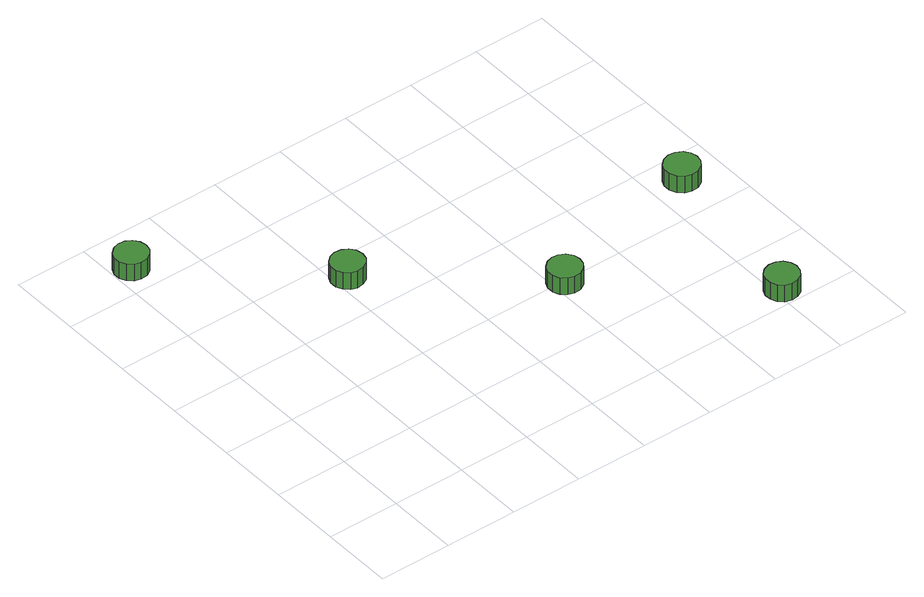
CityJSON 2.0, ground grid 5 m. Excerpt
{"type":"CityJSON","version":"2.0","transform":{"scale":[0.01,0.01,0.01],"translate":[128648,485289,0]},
"CityObjects":{
"tree1":{"type":"SolitaryVegetationObject","attributes":{"function":"something"},"geometry":[{"type":"MultiSurface","lod":"1","boundaries":[[[0,1,2,3,4,5,6,7,8,9,10,11,12,13,14]],[[15,16,17,18,19,20,21,22,23,24,25,26,27,28,29]],[[0,29,28,1]],[[1,28,27,2]],[[2,27,26,3]],[[3,26,25,4]],[[4,25,24,5]],[[5,24,23,6]],[[6,23,22,7]],[[7,22,21,8]],[[8,21,20,9]],[[9,20,19,10]],[[10,19,18,11]],[[11,18,17,12]],[[12,17,16,13]],[[13,16,15,14]],[[14,15,29,0]]]}]},
"tree2":{"type":"SolitaryVegetationObject","attributes":{"function":"something"},"geometry":[{"type":"MultiSurface","lod":"1","boundaries":[[[30,31,32,33,34,35,36,37,38,39,40,41,42,43,44]],[[45,46,47,48,49,50,51,52,53,54,55,56,57,58,59]],[[30,59,58,31]],[[31,58,57,32]],[[32,57,56,33]],[[33,56,55,34]],[[34,55,54,35]],[[35,54,53,36]],[[36,53,52,37]],[[37,52,51,38]],[[38,51,50,39]],[[39,50,49,40]],[[40,49,48,41]],[[41,48,47,42]],[[42,47,46,43]],[[43,46,45,44]],[[44,45,59,30]]]}]},
"tree3":{"type":"SolitaryVegetationObject","attributes":{"function":"something"},"geometry":[{"type":"MultiSurface","lod":"1","boundaries":[[[60,61,62,63,64,65,66,67,68,69,70,71,72,73,74]],[[75,76,77,78,79,80,81,82,83,84,85,86,87,88,89]],[[60,89,88,61]],[[61,88,87,62]],[[62,87,86,63]],[[63,86,85,64]],[[64,85,84,65]],[[65,84,83,66]],[[66,83,82,67]],[[67,82,81,68]],[[68,81,80,69]],[[69,80,79,70]],[[70,79,78,71]],[[71,78,77,72]],[[72,77,76,73]],[[73,76,75,74]],[[74,75,89,60]]]}]},
"tree4":{"type":"SolitaryVegetationObject","attributes":{"function":"something"},"geometry":[{"type":"MultiSurface","lod":"1","boundaries":[[[90,91,92,93,94,95,96,97,98,99,100,101,102,103,104]],[[105,106,107,108,109,110,111,112,113,114,115,116,117,118,119]],[[90,119,118,91]],[[91,118,117,92]],[[92,117,116,93]],[[93,116,115,94]],[[94,115,114,95]],[[95,114,113,96]],[[96,113,112,97]],[[97,112,111,98]],[[98,111,110,99]],[[99,110,109,100]],[[100,109,108,101]],[[101,108,107,102]],[[102,107,106,103]],[[103,106,105,104]],[[104,105,119,90]]]}]},
"tree5":{"type":"SolitaryVegetationObject","attributes":{"function":"something"},"geometry":[{"type":"MultiSurface","lod":"1","boundaries":[[[120,121,122,123,124,125,126,127,128,129,130,131,132,133,134]],[[135,136,137,138,139,140,141,142,143,144,145,146,147,148,149]],[[120,149,148,121]],[[121,148,147,122]],[[122,147,146,123]],[[123,146,145,124]],[[124,145,144,125]],[[125,144,143,126]],[[126,143,142,127]],[[127,142,141,128]],[[128,141,140,129]],[[129,140,139,130]],[[130,139,138,131]],[[131,138,137,132]],[[132,137,136,133]],[[133,136,135,134]],[[134,135,149,120]]]}]}
},
"vertices":[
[231,2691,186],[221,2737,186],[193,2776,186],[152,2799,186],[105,2804,186],[61,2789,186],[26,2758,186],[6,2715,186],[6,2668,186],[26,2625,186],[61,2593,186],[105,2579,186],[152,2584,186],[193,2607,186],[221,2645,186],[221,2645,57],[193,2607,57],[152,2584,57],[105,2579,57],[61,2593,57],[26,2625,57],[6,2668,57],[6,2715,57],[26,2758,57],[61,2789,57],[105,2804,57],[152,2799,57],[193,2776,57],[221,2737,57],[231,2691,57],
[1200,1829,179],[1190,1876,179],[1163,1914,179],[1122,1937,179],[1075,1942,179],[1030,1928,179],[995,1896,179],[976,1853,179],[976,1806,179],[995,1763,179],[1030,1731,179],[1075,1717,179],[1122,1722,179],[1163,1745,179],[1190,1783,179],[1190,1783,50],[1163,1745,50],[1122,1722,50],[1075,1717,50],[1030,1731,50],[995,1763,50],[976,1806,50],[976,1853,50],[995,1896,50],[1030,1928,50],[1075,1942,50],[1122,1937,50],[1163,1914,50],[1190,1876,50],[1200,1829,50],
[2184,979,185],[2174,1025,185],[2146,1063,185],[2105,1086,185],[2058,1091,185],[2014,1077,185],[1979,1045,185],[1959,1002,185],[1959,955,185],[1979,912,185],[2014,880,185],[2058,866,185],[2105,871,185],[2146,894,185],[2174,932,185],[2174,932,56],[2146,894,56],[2105,871,56],[2058,866,56],[2014,880,56],[1979,912,56],[1959,955,56],[1959,1002,56],[1979,1045,56],[2014,1077,56],[2058,1091,56],[2105,1086,56],[2146,1063,56],[2174,1025,56],[2184,979,56],
[3160,117,185],[3150,163,185],[3123,201,185],[3082,224,185],[3035,229,185],[2990,215,185],[2955,183,185],[2936,140,185],[2936,93,185],[2955,50,185],[2990,18,185],[3035,4,185],[3082,9,185],[3123,32,185],[3150,71,185],[3150,71,56],[3123,32,56],[3082,9,56],[3035,4,56],[2990,18,56],[2955,50,56],[2936,93,56],[2936,140,56],[2955,183,56],[2990,215,56],[3035,229,56],[3082,224,56],[3123,201,56],[3150,163,56],[3160,117,56],
[3334,1295,178],[3324,1343,178],[3295,1382,178],[3253,1406,178],[3204,1412,178],[3158,1397,178],[3122,1364,178],[3102,1319,178],[3102,1271,178],[3122,1226,178],[3158,1194,178],[3204,1179,178],[3253,1184,178],[3295,1208,178],[3324,1247,178],[3324,1247,49],[3295,1208,49],[3253,1184,49],[3204,1179,49],[3158,1194,49],[3122,1226,49],[3102,1271,49],[3102,1319,49],[3122,1364,49],[3158,1397,49],[3204,1412,49],[3253,1406,49],[3295,1382,49],[3324,1343,49],[3334,1295,49]
]}
